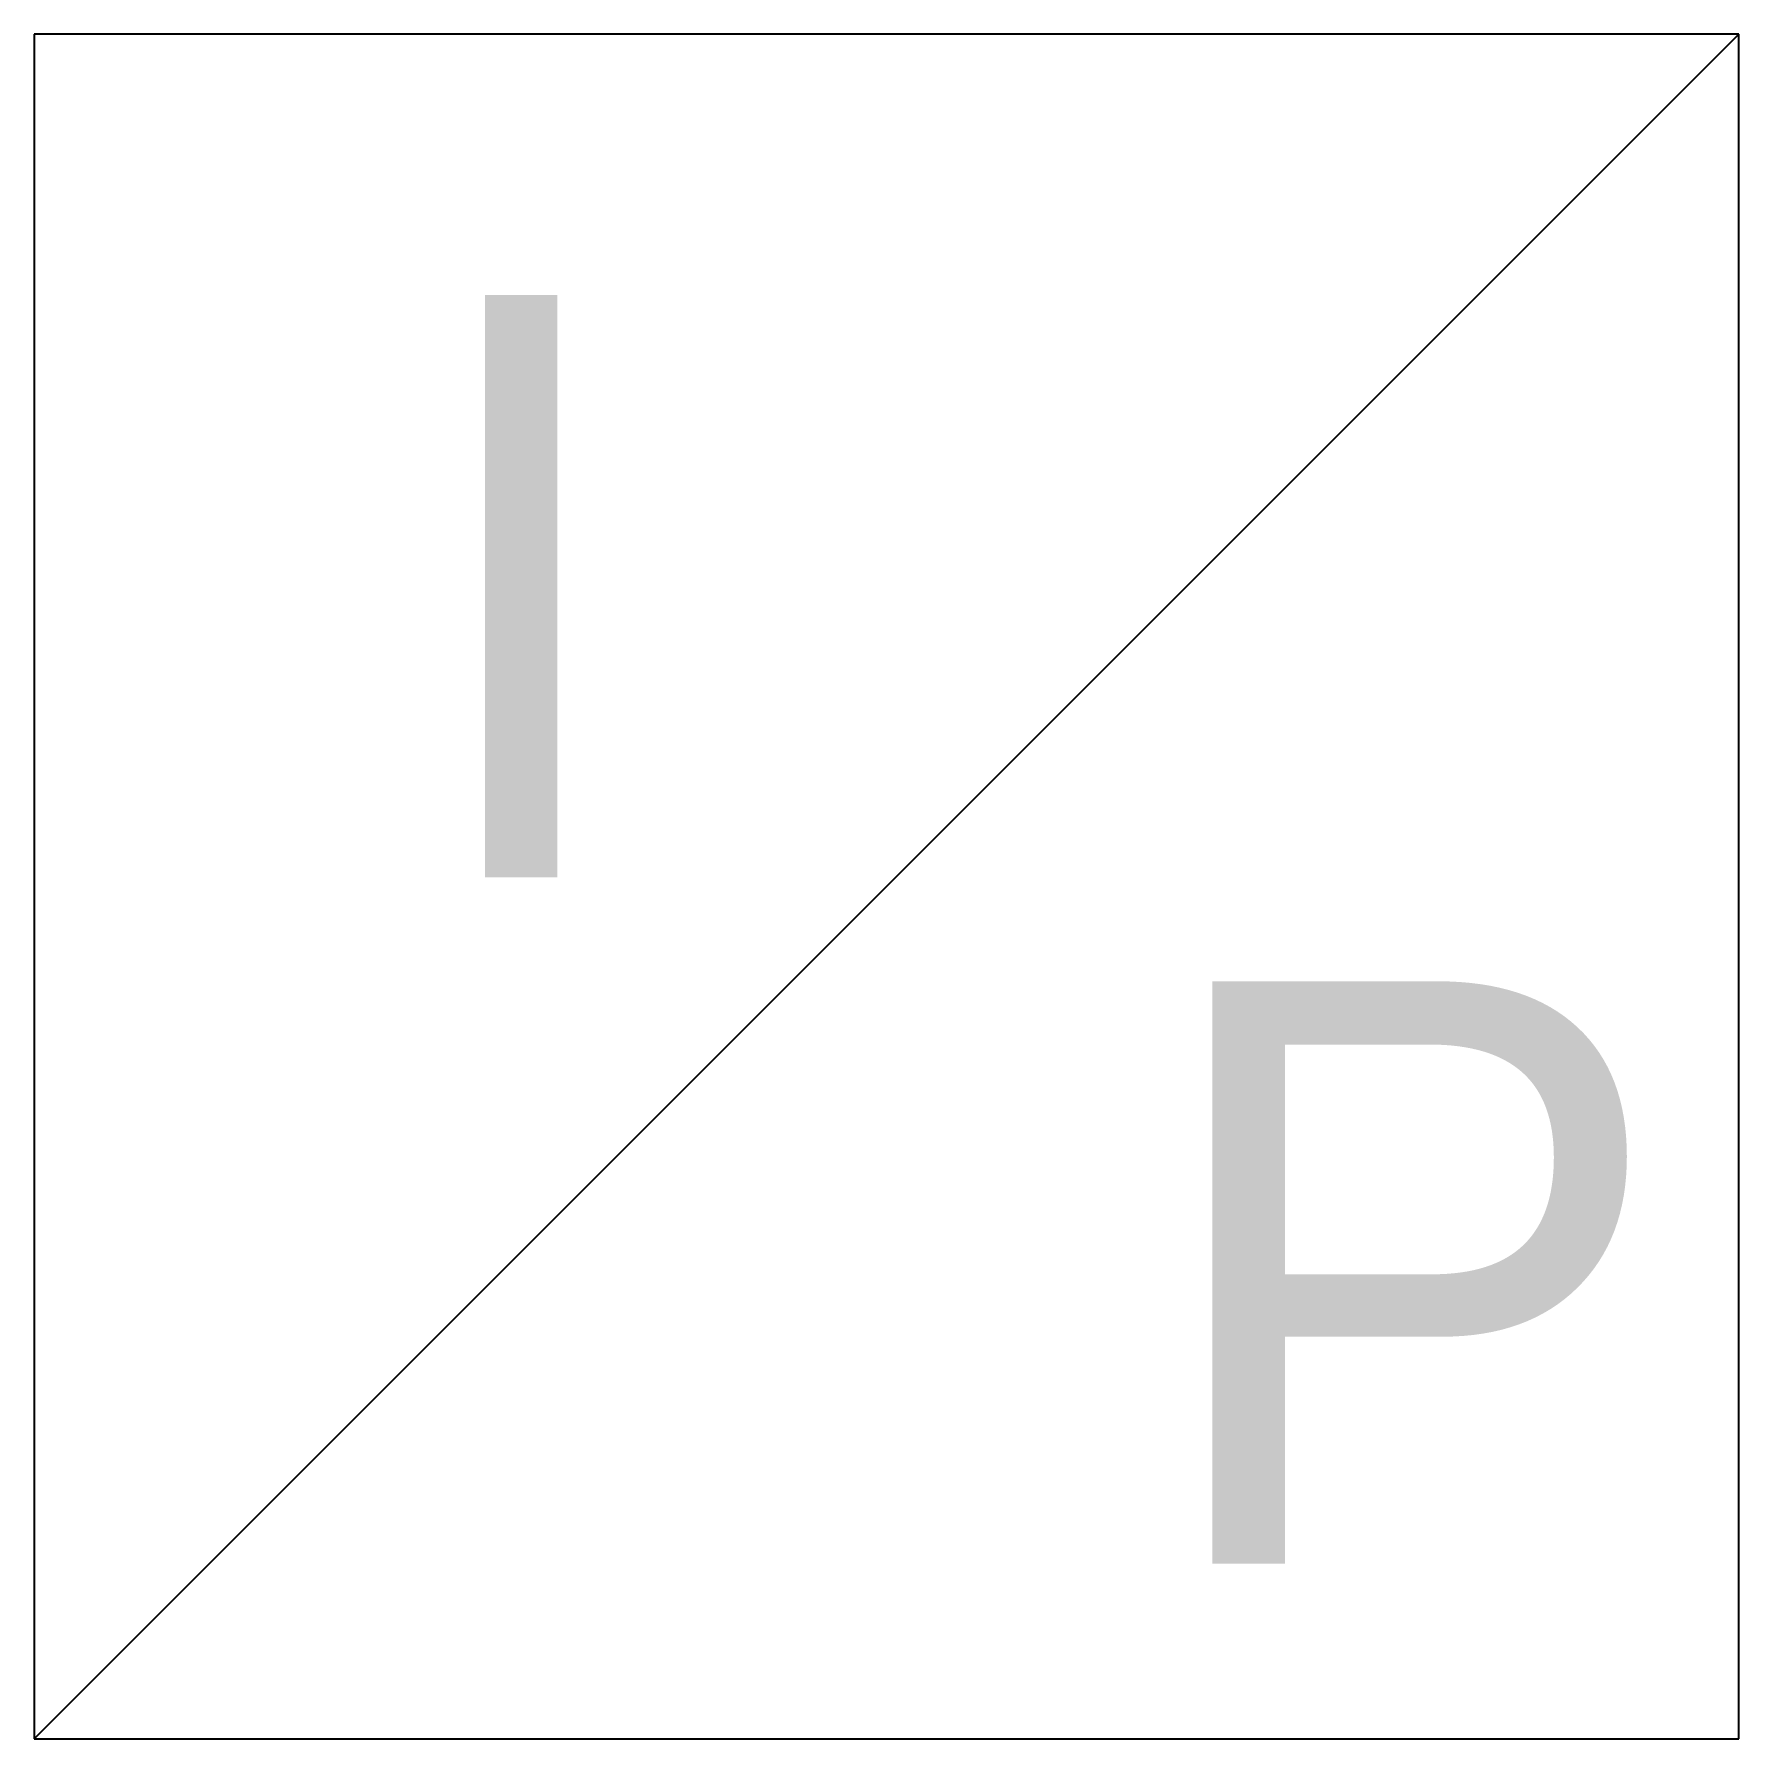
# Model space of a CAD drawing. Header units: metres. Extents: x -0.125 to 0.125, y -0.125 to 0.125.
import ezdxf

# ---------------------------------------------------------------- set-up
doc = ezdxf.new("R2010")
doc.units = ezdxf.units.M

# ---------------------------------------------------------------- blocks, each defined once
blk = doc.blocks.new('IP-2')
at = {"layer": 'INS', "color": 2, "linetype": 'Continuous'}
for p, q in [((-0.125, -0.125), (0.125, 0.125)), ((0.125, 0.125), (-0.125, 0.125)), ((-0.125, 0.125), (-0.125, -0.125)), ((0.125, -0.125), (0.125, 0.125)), ((-0.125, -0.125), (0.125, -0.125))]:
    blk.add_line(p, q, dxfattribs=at)
for s, p in [('I', (-0.06944, 0.00135)), ('P', (0.03843, -0.09929))]:
    blk.add_text(s, height=0.08539).set_placement(p)

msp = doc.modelspace()

# ---------------------------------------------------------------- block references
msp.add_blockref('IP-2', (0, 0))

doc.saveas('drawing.dxf')
